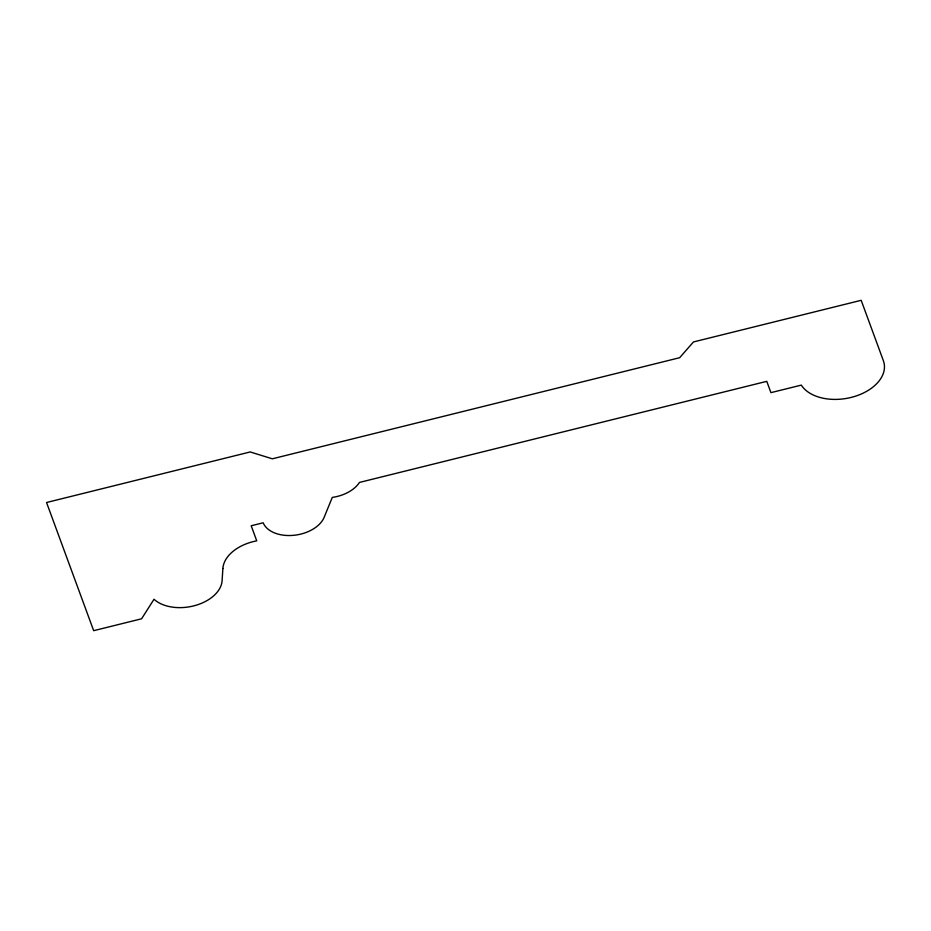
<?xml version="1.0" encoding="UTF-8"?>
<svg xmlns="http://www.w3.org/2000/svg" width="931" height="931" viewBox="0 0 931 931"><rect width="100%" height="100%" fill="white"/><g stroke="black" fill="none" stroke-linecap="round" stroke-linejoin="round"><path stroke-width="1.4" d="M222.881 568.492L222.102 580.7A37.24 23.892 -9.5 0 1 194.765 605.615A37.24 23.892 -9.5 0 1 154.011 599.25L141.593 618.789L93.67 630.683L46.55 502.507L250.206 451.954L272.329 458.808L679.653 357.713L693.467 341.945L861.175 300.317L883.356 360.634A43.385 27.825 -9.5 0 1 854.099 396.618A43.385 27.825 -9.5 0 1 801.312 385.12L770.926 392.649L766.772 381.349L359.459 482.433A32.422 20.796 -9.5 0 1 332.286 497.41L324.174 517.264A31.817 20.412 -9.5 0 1 293.428 535.337A31.817 20.412 -9.5 0 1 263.17 522.791L251.195 525.759L256.735 540.841A39.707 25.474 -9.5 0 0 222.881 568.492"/></g></svg>
